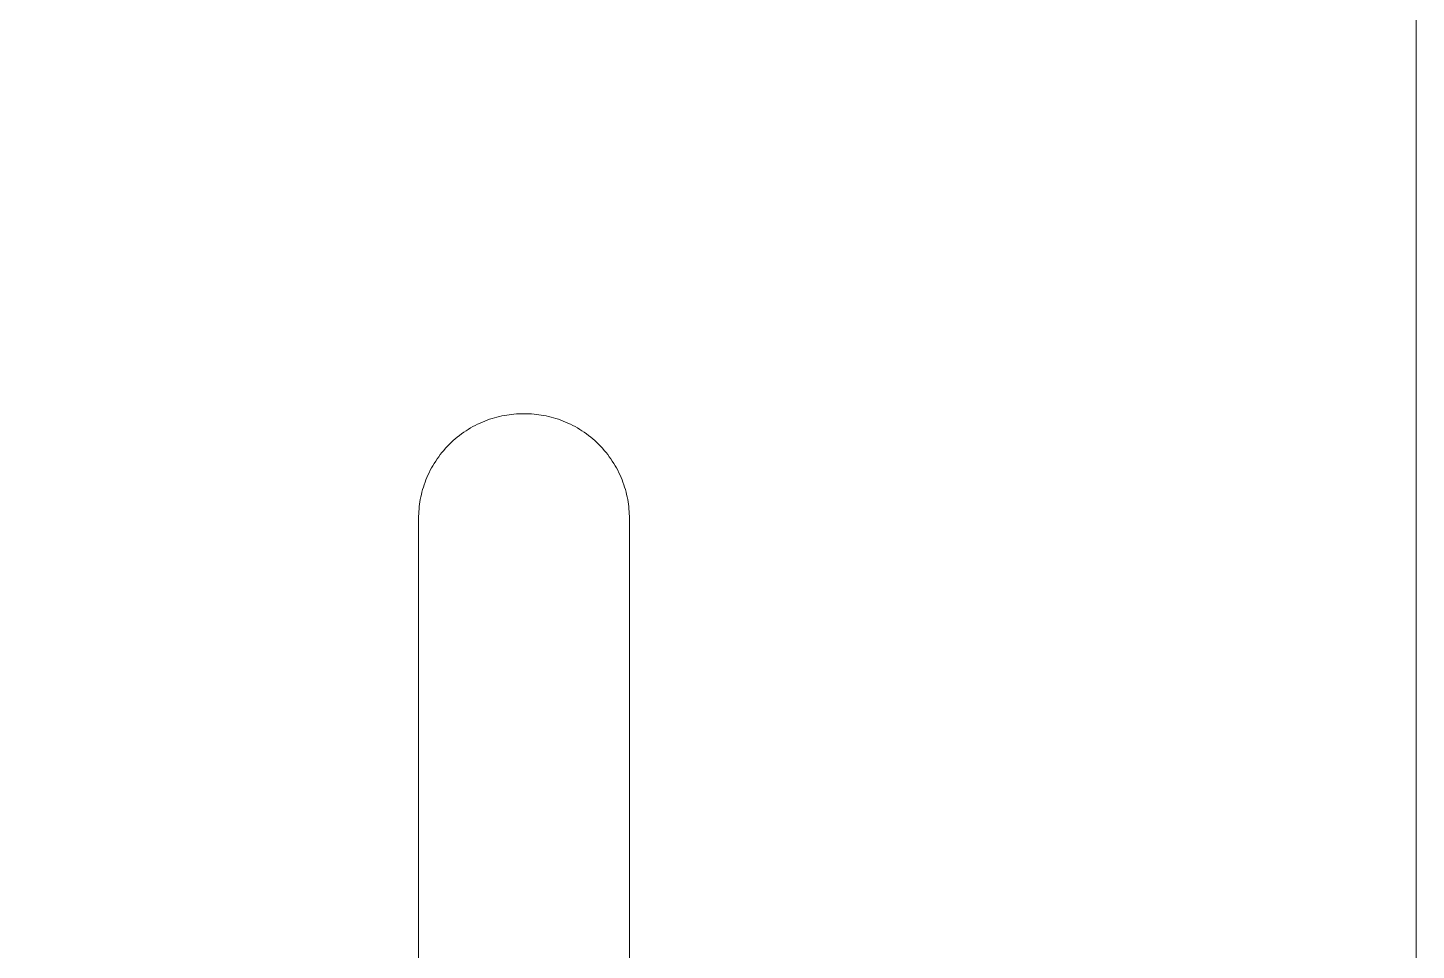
# Model space of a CAD drawing. Header units: metres. Extents: x -2538 to 7610, y -1082 to -498.
# Drawn here: x -615.8 to -483.2, y -940 to -851.8 of the extents above; entities that cross this region are included whole.
import ezdxf

# ---------------------------------------------------------------- set-up
doc = ezdxf.new("R2010")
doc.units = ezdxf.units.M
doc.linetypes.add('AUSGEZOGEN', pattern=[0])
doc.layers.add('Standard', color=7, linetype='AUSGEZOGEN', lineweight=25)

msp = doc.modelspace()

# ---------------------------------------------------------------- linework, layer by layer
at = {"layer": 'Standard', "color": 7, "linetype": 'AUSGEZOGEN', "lineweight": 13}
msp.add_lwpolyline([(-1045.21, -1081.87), (-483.21, -1081.87), (-483.21, -519.87), (-1045.21, -519.87), (-1045.21, -1081.87)], close=True, dxfattribs=at)
msp.add_lwpolyline([(-558.34, -985.82), (-558.34, -898.71), (-558.34, -898.48), (-558.35, -898.26), (-558.36, -898.04), (-558.38, -897.81), (-558.4, -897.58), (-558.43, -897.35), (-558.46, -897.12), (-558.5, -896.89), (-558.55, -896.65), (-558.6, -896.42), (-558.66, -896.19), (-558.72, -895.96), (-558.79, -895.72), (-558.87, -895.49), (-558.95, -895.26), (-559.04, -895.03), (-559.13, -894.8), (-559.23, -894.57), (-559.34, -894.34), (-559.45, -894.11), (-559.57, -893.89), (-559.7, -893.67), (-559.83, -893.45), (-559.97, -893.23), (-560.11, -893.02), (-560.26, -892.81), (-560.41, -892.61), (-560.57, -892.4), (-560.74, -892.21), (-560.91, -892.01), (-561.09, -891.82), (-561.27, -891.64), (-561.45, -891.46), (-561.64, -891.28), (-561.84, -891.11), (-562.03, -890.94), (-562.24, -890.78), (-562.44, -890.63), (-562.65, -890.48), (-562.87, -890.34), (-563.08, -890.2), (-563.3, -890.07), (-563.52, -889.94), (-563.74, -889.82), (-563.97, -889.71), (-564.2, -889.6), (-564.43, -889.5), (-564.66, -889.41), (-564.89, -889.32), (-565.12, -889.24), (-565.35, -889.16), (-565.59, -889.09), (-565.82, -889.03), (-566.05, -888.97), (-566.29, -888.92), (-566.52, -888.87), (-566.75, -888.83), (-566.98, -888.8), (-567.21, -888.77), (-567.44, -888.75), (-567.67, -888.73), (-567.89, -888.72), (-568.12, -888.71), (-568.34, -888.71), (-568.46, -888.71), (-568.68, -888.71), (-568.91, -888.72), (-569.13, -888.73), (-569.36, -888.75), (-569.59, -888.77), (-569.82, -888.8), (-570.05, -888.83), (-570.28, -888.87), (-570.51, -888.92), (-570.75, -888.97), (-570.98, -889.03), (-571.21, -889.09), (-571.45, -889.16), (-571.68, -889.24), (-571.91, -889.32), (-572.14, -889.41), (-572.37, -889.5), (-572.6, -889.6), (-572.83, -889.71), (-573.06, -889.82), (-573.28, -889.94), (-573.5, -890.07), (-573.72, -890.2), (-573.93, -890.34), (-574.15, -890.48), (-574.36, -890.63), (-574.56, -890.78), (-574.77, -890.94), (-574.96, -891.11), (-575.16, -891.28), (-575.35, -891.46), (-575.53, -891.64), (-575.71, -891.82), (-575.89, -892.01), (-576.06, -892.21), (-576.23, -892.4), (-576.39, -892.61), (-576.54, -892.81), (-576.69, -893.02), (-576.83, -893.23), (-576.97, -893.45), (-577.1, -893.67), (-577.23, -893.89), (-577.35, -894.11), (-577.46, -894.34), (-577.57, -894.57), (-577.67, -894.8), (-577.76, -895.03), (-577.85, -895.26), (-577.93, -895.49), (-578.01, -895.72), (-578.08, -895.96), (-578.14, -896.19), (-578.2, -896.42), (-578.25, -896.65), (-578.3, -896.89), (-578.34, -897.12), (-578.37, -897.35), (-578.4, -897.58), (-578.42, -897.81), (-578.44, -898.04), (-578.45, -898.26), (-578.46, -898.48), (-578.46, -898.71), (-578.46, -985.82)], dxfattribs=at)

doc.saveas('drawing.dxf')
